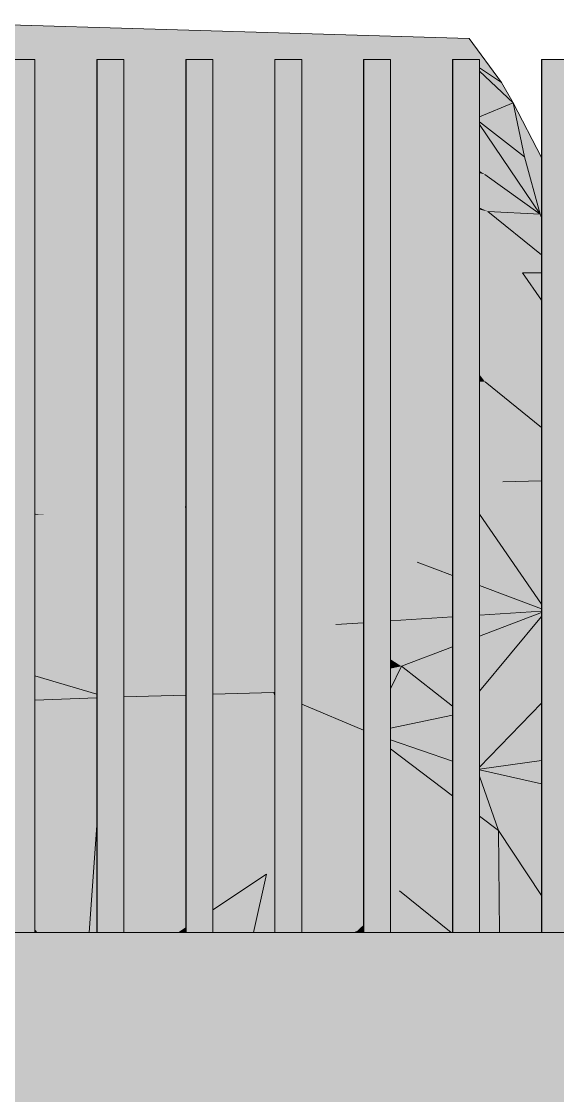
# Model space of a CAD drawing. Header units: millimetres. Extents: x 365175 to 2667127, y -330297 to -162108.
# Drawn here: x 1908532 to 1909133, y -319094 to -317888 of the extents above; entities that cross this region are included whole.
import ezdxf

# ---------------------------------------------------------------- set-up
doc = ezdxf.new("R2010")
doc.units = ezdxf.units.MM
doc.header["$MEASUREMENT"] = 0
doc.layers.add('Cars', color=7, linetype='Continuous')
doc.layers.add('TopoAlt', color=7, linetype='Continuous')

# ---------------------------------------------------------------- blocks, each defined once
blk = doc.blocks.new('Élément de coupe_125_6', base_point=(1445436.1, -319511))
at = {"layer": 'TopoAlt', "linetype": 'Continuous', "lineweight": 0, "true_color": 0x000000}
blk.add_hatch(color=18, dxfattribs=at).paths.add_polyline_path([(1882185.2, -318911), (1882185.2, -319511), (1914672.8, -319511), (1914672.8, -318911)])
at = {"layer": 'TopoAlt', "color": 190, "linetype": 'Continuous', "lineweight": 5, "true_color": 0x8002ff}
blk.add_line((1914672.8, -318911), (1882185.2, -318911), dxfattribs=at)
blk = doc.blocks.new('Élément de coupe_439_6', base_point=(1445436.1, -319511))
at = {"linetype": 'Continuous', "lineweight": 0, "true_color": 0x000000}
for points in [[(1908516.6, -318911), (1908517, -318911), (1908517, -317931), (1908516.6, -317931)], [(1908516.6, -318911), (1908517, -318911), (1908517, -317931), (1908516.6, -317931)], [(1908517, -318911), (1908547, -318911), (1908547, -317931), (1908517, -317931)]]:
    blk.add_hatch(color=18, dxfattribs=at).paths.add_polyline_path(points)
at = {"color": 18, "linetype": 'Continuous', "lineweight": 5, "true_color": 0x330000}
for p, q in [((1908516.6, -317931), (1908517, -317931)), ((1908516.6, -318911), (1908516.6, -317931)), ((1908517, -317931), (1908547, -317931)), ((1908517, -318911), (1908517, -317931)), ((1908547, -318911), (1908547, -317931))]:
    blk.add_line(p, q, dxfattribs=at)
blk = doc.blocks.new('Élément de coupe_440_6', base_point=(1445436.1, -319511))
at = {"linetype": 'Continuous', "lineweight": 0, "true_color": 0x000000}
for points in [[(1908616.4, -318911), (1908616.7, -318911), (1908616.7, -317931), (1908616.4, -317931)], [(1908616.4, -318911), (1908616.7, -318911), (1908616.7, -317931), (1908616.4, -317931)], [(1908616.7, -318911), (1908646.7, -318911), (1908646.7, -317931), (1908616.7, -317931)]]:
    blk.add_hatch(color=18, dxfattribs=at).paths.add_polyline_path(points)
at = {"color": 18, "linetype": 'Continuous', "lineweight": 5, "true_color": 0x330000}
for p, q in [((1908616.4, -317931), (1908616.7, -317931)), ((1908616.4, -318911), (1908616.4, -317931)), ((1908616.7, -317931), (1908646.7, -317931)), ((1908616.7, -318911), (1908616.7, -317931)), ((1908646.7, -318911), (1908646.7, -317931))]:
    blk.add_line(p, q, dxfattribs=at)
blk = doc.blocks.new('Élément de coupe_441_6', base_point=(1445436.1, -319511))
at = {"linetype": 'Continuous', "lineweight": 0, "true_color": 0x000000}
for points in [[(1908716.2, -318911), (1908716.5, -318911), (1908716.5, -317931), (1908716.2, -317931)], [(1908716.2, -318911), (1908716.5, -318911), (1908716.5, -317931), (1908716.2, -317931)], [(1908716.5, -318911), (1908746.5, -318911), (1908746.5, -317931), (1908716.5, -317931)]]:
    blk.add_hatch(color=18, dxfattribs=at).paths.add_polyline_path(points)
at = {"color": 18, "linetype": 'Continuous', "lineweight": 5, "true_color": 0x330000}
for p, q in [((1908716.2, -317931), (1908716.5, -317931)), ((1908716.2, -318911), (1908716.2, -317931)), ((1908716.5, -317931), (1908746.5, -317931)), ((1908716.5, -318911), (1908716.5, -317931)), ((1908746.5, -318911), (1908746.5, -317931))]:
    blk.add_line(p, q, dxfattribs=at)
blk = doc.blocks.new('Élément de coupe_442_6', base_point=(1445436.1, -319511))
at = {"linetype": 'Continuous', "lineweight": 0, "true_color": 0x000000}
for points in [[(1908815.9, -318911), (1908816.2, -318911), (1908816.2, -317931), (1908815.9, -317931)], [(1908815.9, -318911), (1908816.2, -318911), (1908816.2, -317931), (1908815.9, -317931)], [(1908816.2, -318911), (1908846.2, -318911), (1908846.2, -317931), (1908816.2, -317931)]]:
    blk.add_hatch(color=18, dxfattribs=at).paths.add_polyline_path(points)
at = {"color": 18, "linetype": 'Continuous', "lineweight": 5, "true_color": 0x330000}
for p, q in [((1908815.9, -317931), (1908816.2, -317931)), ((1908815.9, -318911), (1908815.9, -317931)), ((1908816.2, -317931), (1908846.2, -317931)), ((1908816.2, -318911), (1908816.2, -317931)), ((1908846.2, -318911), (1908846.2, -317931))]:
    blk.add_line(p, q, dxfattribs=at)
blk = doc.blocks.new('Élément de coupe_443_6', base_point=(1445436.1, -319511))
at = {"linetype": 'Continuous', "lineweight": 0, "true_color": 0x000000}
for points in [[(1908915.7, -318911), (1908916, -318911), (1908916, -317931), (1908915.7, -317931)], [(1908915.7, -318911), (1908916, -318911), (1908916, -317931), (1908915.7, -317931)], [(1908916, -318911), (1908946, -318911), (1908946, -317931), (1908916, -317931)]]:
    blk.add_hatch(color=18, dxfattribs=at).paths.add_polyline_path(points)
at = {"color": 18, "linetype": 'Continuous', "lineweight": 5, "true_color": 0x330000}
for p, q in [((1908915.7, -317931), (1908916, -317931)), ((1908915.7, -318911), (1908915.7, -317931)), ((1908916, -317931), (1908946, -317931)), ((1908916, -318911), (1908916, -317931)), ((1908946, -318911), (1908946, -317931))]:
    blk.add_line(p, q, dxfattribs=at)
blk = doc.blocks.new('Élément de coupe_444_6', base_point=(1445436.1, -319511))
at = {"linetype": 'Continuous', "lineweight": 0, "true_color": 0x000000}
for points in [[(1909015.4, -318911), (1909015.8, -318911), (1909015.8, -317931), (1909015.4, -317931)], [(1909015.4, -318911), (1909015.8, -318911), (1909015.8, -317931), (1909015.4, -317931)], [(1909015.8, -318911), (1909045.8, -318911), (1909045.8, -317931), (1909015.8, -317931)]]:
    blk.add_hatch(color=18, dxfattribs=at).paths.add_polyline_path(points)
at = {"color": 18, "linetype": 'Continuous', "lineweight": 5, "true_color": 0x330000}
for p, q in [((1909015.4, -317931), (1909015.8, -317931)), ((1909015.4, -318911), (1909015.4, -317931)), ((1909015.8, -317931), (1909045.8, -317931)), ((1909015.8, -318911), (1909015.8, -317931)), ((1909045.8, -318911), (1909045.8, -317931))]:
    blk.add_line(p, q, dxfattribs=at)
blk = doc.blocks.new('Élément de coupe_445_6', base_point=(1445436.1, -319511))
at = {"linetype": 'Continuous', "lineweight": 0, "true_color": 0x000000}
for points in [[(1909115.2, -318911), (1909115.5, -318911), (1909115.5, -317931), (1909115.2, -317931)], [(1909115.2, -318911), (1909115.5, -318911), (1909115.5, -317931), (1909115.2, -317931)], [(1909115.5, -318911), (1909145.5, -318911), (1909145.5, -317931), (1909115.5, -317931)]]:
    blk.add_hatch(color=18, dxfattribs=at).paths.add_polyline_path(points)
at = {"color": 18, "linetype": 'Continuous', "lineweight": 5, "true_color": 0x330000}
for p, q in [((1909115.2, -317931), (1909115.5, -317931)), ((1909115.2, -318911), (1909115.2, -317931)), ((1909115.5, -317931), (1909145.5, -317931)), ((1909115.5, -318911), (1909115.5, -317931)), ((1909145.5, -318911), (1909145.5, -317931))]:
    blk.add_line(p, q, dxfattribs=at)
blk = doc.blocks.new('Élément de coupe_490_6', base_point=(1445436.1, -319511))
at = {"layer": 'Cars', "linetype": 'Continuous', "lineweight": 0, "true_color": 0x000000}
for points in [[(1908397.3, -317888.3), (1908395.6, -317891), (1909034.2, -317907.5)], [(1908395.6, -317916.6), (1909015.4, -317931.1), (1909015.4, -317931), (1909023.4, -317931), (1908395.6, -317891)], [(1909034.2, -317907.5), (1908395.6, -317891), (1909023.4, -317931), (1909032.2, -317931)], [(1909032.2, -317931), (1909045.8, -317931), (1909045.8, -317940.4), (1909070.5, -317956.7), (1909034.2, -317907.5)], [(1909015.4, -317931.1), (1908395.6, -317916.6), (1908516.6, -317932), (1908516.6, -317931), (1908547, -317931), (1908547, -317935.9), (1908616.4, -317944.8), (1908616.4, -317931), (1908646.7, -317931), (1908646.7, -317948.6), (1908716.2, -317957.5), (1908716.2, -317931), (1908746.5, -317931), (1908746.5, -317961.4), (1908815.9, -317970.3), (1908815.9, -317931), (1908846.2, -317931), (1908846.2, -317974.1), (1908915.7, -317983), (1908915.7, -317931), (1908946, -317931), (1908946, -317976.3), (1909015.4, -317940.2)], [(1908547, -317935.9), (1908547, -317949.5), (1908616.4, -317964.6), (1908616.4, -317944.8)], [(1908547, -317992.9), (1908616.4, -317998.7), (1908616.4, -317964.6), (1908547, -317949.5)], [(1908646.7, -317971.2), (1908716.2, -317986.3), (1908716.2, -317957.5), (1908646.7, -317948.6)], [(1908946, -317986.6), (1909015.4, -317994.4), (1909015.4, -317940.2), (1908946, -317976.3)], [(1909070.5, -317956.7), (1909045.8, -317940.4), (1909045.8, -317944.2), (1909083.6, -317979.5)], [(1909083.6, -317979.5), (1909045.8, -317944.2), (1909045.8, -317995.3)], [(1908746.5, -317961.4), (1908746.5, -317992.8), (1908815.9, -318007.9), (1908815.9, -317970.3)], [(1908646.7, -318001.2), (1908716.2, -318006.9), (1908716.2, -317986.3), (1908646.7, -317971.2)], [(1908915.7, -317983), (1908846.2, -317974.1), (1908846.2, -318014.5), (1908869.7, -318019.6), (1908915.7, -317992.9)], [(1909045.8, -317995.3), (1909045.8, -318000.9), (1909096.1, -318040.1), (1909083.6, -317979.5)], [(1909083.6, -317979.5), (1909096.1, -318040.1), (1909115.2, -318069.7), (1909115.2, -318040.8)], [(1908547, -317992.9), (1908547, -318005.7), (1908616.4, -318017.3), (1908616.4, -317998.7)], [(1908746.5, -318009.4), (1908815.9, -318015.2), (1908815.9, -318007.9), (1908746.5, -317992.8)], [(1908915.7, -317992.9), (1908869.7, -318019.6), (1908915.7, -318029.8)], [(1908946, -317986.6), (1908946, -317994.8), (1909015.4, -318037.5), (1909015.4, -317994.4)], [(1908946, -318036.5), (1909015.4, -318051.8), (1909015.4, -318037.5), (1908946, -317994.8)], [(1908547, -318014), (1908616.4, -318029.4), (1908616.4, -318017.3), (1908547, -318005.7)], [(1908646.7, -318022.3), (1908716.2, -318033.9), (1908716.2, -318006.9), (1908646.7, -318001.2)], [(1908815.9, -318015.2), (1908746.5, -318009.4), (1908746.5, -318039), (1908815.9, -318050.6)], [(1909096.1, -318040.1), (1909045.8, -318000.9), (1909045.8, -318004.1), (1909113.6, -318104.5)], [(1909113.6, -318104.5), (1909045.8, -318004.1), (1909045.8, -318024.5), (1909051.8, -318059.9)], [(1908547, -318014), (1908547, -318037.6), (1908616.4, -318039.1), (1908616.4, -318029.4)], [(1908846.2, -318017.7), (1908869.7, -318019.6), (1908846.2, -318014.5)], [(1908846.2, -318017.7), (1908846.2, -318055.6), (1908869.8, -318059.6), (1908869.7, -318019.6)], [(1908869.7, -318019.6), (1908915.7, -318039.9), (1908915.7, -318029.8)], [(1908869.7, -318019.6), (1908869.8, -318059.6), (1908915.7, -318069.9), (1908915.7, -318039.9)], [(1908646.7, -318022.3), (1908646.7, -318036.1), (1908665, -318040.1), (1908716.2, -318045), (1908716.2, -318033.9)], [(1909045.8, -318024.5), (1909045.8, -318056.2), (1909051.8, -318059.9)], [(1908547, -318134.7), (1908616.4, -318180.8), (1908616.4, -318039.1), (1908547, -318037.6)], [(1908646.7, -318039.7), (1908665, -318040.1), (1908646.7, -318036.1)], [(1908646.7, -318200.9), (1908716.2, -318247), (1908716.2, -318152.2), (1908665, -318040.1), (1908646.7, -318039.7)], [(1908665, -318040.1), (1908716.2, -318152.2), (1908716.2, -318045)], [(1908746.5, -318039), (1908746.5, -318047.9), (1908815.9, -318054.4), (1908815.9, -318050.6)], [(1909015.4, -318051.8), (1908946, -318036.5), (1908946, -318053.3), (1909015.4, -318084)], [(1909096.1, -318040.1), (1909113.6, -318104.5), (1909115.2, -318107.6), (1909115.2, -318080.8)], [(1909096.1, -318040.1), (1909115.2, -318080.8), (1909115.2, -318069.7)], [(1908815.9, -318054.4), (1908746.5, -318047.9), (1908746.5, -318218.6), (1908778.2, -318288.2), (1908815.9, -318194.2)], [(1908846.2, -318055.6), (1908846.2, -318057.3), (1908869.8, -318059.6)], [(1908846.2, -318057.3), (1908846.2, -318118.4), (1908869.8, -318059.6)], [(1908946, -318053.3), (1908946, -318076.8), (1909015.4, -318092.5), (1909015.4, -318084)], [(1909045.8, -318056.2), (1909045.8, -318058.5), (1909051.8, -318059.9)], [(1908846.2, -318118.4), (1908846.2, -318289.3), (1908915.7, -318290.5), (1908915.7, -318118.3), (1908869.8, -318059.6)], [(1908915.7, -318069.9), (1908869.8, -318059.6), (1908915.7, -318118.3)], [(1909051.8, -318059.9), (1909045.8, -318058.5), (1909045.8, -318097.4), (1909055.1, -318101.5)], [(1909051.8, -318059.9), (1909055.1, -318101.5), (1909113.6, -318104.5)], [(1908946, -318076.8), (1908946, -318157.1), (1909015.4, -318246), (1909015.4, -318092.5)], [(1909045.8, -318097.4), (1909045.8, -318099.4), (1909055.1, -318101.5)], [(1909045.8, -318284.8), (1909051.9, -318292.7), (1909055.1, -318101.5), (1909045.8, -318099.4)], [(1909051.9, -318292.7), (1909093.8, -318170.6), (1909055.1, -318101.5)], [(1909055.1, -318101.5), (1909093.8, -318170.6), (1909115.2, -318170.6), (1909115.2, -318150.1)], [(1909113.6, -318104.5), (1909055.1, -318101.5), (1909115.2, -318150.1), (1909115.2, -318108.3)], [(1909113.6, -318104.5), (1909115.2, -318108.3), (1909115.2, -318107.6)], [(1908547, -318293), (1908616.4, -318291.6), (1908616.4, -318180.8), (1908547, -318134.7)], [(1908946, -318157.1), (1908946, -318291), (1909015.4, -318292.1), (1909015.4, -318246)], [(1909051.9, -318292.7), (1909115.2, -318298.3), (1909115.2, -318217.1), (1909093.8, -318170.6)], [(1909093.8, -318170.6), (1909115.2, -318217.1), (1909115.2, -318201.1)], [(1909093.8, -318170.6), (1909115.2, -318201.1), (1909115.2, -318170.6)], [(1908646.7, -318200.9), (1908646.7, -318290.9), (1908716.2, -318289.5), (1908716.2, -318247)], [(1908815.9, -318194.2), (1908778.2, -318288.2), (1908815.9, -318288.8)], [(1908746.5, -318218.6), (1908746.5, -318267.1), (1908778.2, -318288.2)], [(1908746.5, -318288.9), (1908778.2, -318288.2), (1908746.5, -318267.1)], [(1909045.8, -318284.8), (1909045.8, -318292.6), (1909051.9, -318292.7)], [(1908547, -318360.6), (1908616.4, -318390.6), (1908616.4, -318291.6), (1908547, -318293)], [(1908646.7, -318403.7), (1908715.1, -318433.3), (1908716.2, -318430.8), (1908716.2, -318289.5), (1908646.7, -318290.9)], [(1908746.5, -318361.2), (1908746.5, -318430.8), (1908815.9, -318425.3), (1908815.9, -318303.2), (1908778.2, -318288.2)], [(1908746.5, -318288.9), (1908746.5, -318361.2), (1908778.2, -318288.2)], [(1908778.2, -318288.2), (1908815.9, -318303.2), (1908815.9, -318288.8)], [(1908915.7, -318290.5), (1908846.2, -318289.3), (1908846.2, -318315.2), (1908915.7, -318342.8)], [(1908946, -318354.9), (1909015.4, -318382.5), (1909015.4, -318292.1), (1908946, -318291)], [(1909045.8, -318292.6), (1909045.8, -318394.6), (1909071.8, -318404.9), (1909051.9, -318292.7)], [(1909051.9, -318292.7), (1909071.8, -318404.9), (1909115.2, -318404), (1909115.2, -318344)], [(1909051.9, -318292.7), (1909115.2, -318344), (1909115.2, -318298.3)], [(1908846.2, -318422.9), (1908915.7, -318417.4), (1908915.7, -318342.8), (1908846.2, -318315.2)], [(1908946, -318354.9), (1908946, -318414.9), (1909015.4, -318409.4), (1909015.4, -318382.5)], [(1908547, -318427.7), (1908616.4, -318430), (1908616.4, -318390.6), (1908547, -318360.6)], [(1909045.8, -318407), (1909071.8, -318404.9), (1909045.8, -318394.6)], [(1908646.7, -318431.1), (1908715.1, -318433.3), (1908646.7, -318403.7)], [(1909045.8, -318436.3), (1909071.8, -318404.9), (1909045.8, -318407)], [(1909045.8, -318436.3), (1909045.8, -318438.5), (1909115.2, -318434.3), (1909115.2, -318413.6), (1909071.8, -318404.9)], [(1909071.8, -318404.9), (1909115.2, -318413.6), (1909115.2, -318404)], [(1908915.7, -318417.4), (1908846.2, -318422.9), (1908846.2, -318435.4), (1908915.7, -318436.5)], [(1908946, -318414.9), (1908946, -318437), (1909015.4, -318438.2), (1909015.4, -318409.4)], [(1908547, -318436), (1908616.4, -318442.2), (1908616.4, -318430), (1908547, -318427.7)], [(1908646.7, -318444.9), (1908716.2, -318451.1), (1908716.2, -318435.5), (1908715.1, -318433.3), (1908646.7, -318431.1)], [(1908715.1, -318433.3), (1908716.2, -318433.2), (1908716.2, -318430.8)], [(1908815.9, -318425.3), (1908746.5, -318430.8), (1908746.5, -318433.8), (1908815.9, -318434.9)], [(1908547, -318436), (1908547, -318440.9), (1908558.5, -318442.3), (1908616.4, -318445.6), (1908616.4, -318442.2)], [(1908558.5, -318442.3), (1908547, -318440.9), (1908547, -318441.8)], [(1908547, -318441.8), (1908547, -318468.6), (1908616.4, -318484.6), (1908616.4, -318470.1), (1908558.5, -318442.3)], [(1908616.4, -318445.6), (1908558.5, -318442.3), (1908616.4, -318470.1)], [(1908715.1, -318433.3), (1908716.2, -318433.3), (1908716.2, -318433.2)], [(1908716.2, -318433.3), (1908715.1, -318433.3), (1908716.2, -318433.4)], [(1908716.2, -318433.4), (1908715.1, -318433.3), (1908716.2, -318433.5)], [(1908715.1, -318433.3), (1908716.2, -318435.5), (1908716.2, -318433.5)], [(1908746.5, -318433.8), (1908746.5, -318434.4), (1908815.9, -318436.9), (1908815.9, -318434.9)], [(1908746.5, -318437.5), (1908815.9, -318446.8), (1908815.9, -318436.9), (1908746.5, -318434.4)], [(1908815.9, -318446.8), (1908746.5, -318437.5), (1908746.5, -318452), (1908815.9, -318452.6)], [(1908846.2, -318435.4), (1908846.2, -318438), (1908915.7, -318440.4), (1908915.7, -318436.5)], [(1908846.2, -318438), (1908846.2, -318450.9), (1908862.3, -318453.1), (1908915.7, -318449.2), (1908915.7, -318440.4)], [(1908946, -318441.5), (1908998.1, -318443.3), (1909015.4, -318441.5), (1909015.4, -318438.2), (1908946, -318437)], [(1908998.1, -318443.3), (1908946, -318441.5), (1908946, -318447.1)], [(1908998.1, -318443.3), (1908946, -318447.1), (1908946, -318484.1), (1908975.6, -318495.1)], [(1908975.6, -318495.1), (1909015.4, -318462.1), (1909015.4, -318441.5), (1908998.1, -318443.3)], [(1909115.2, -318434.3), (1909045.8, -318438.5), (1909045.8, -318441.4), (1909115.2, -318542.2)], [(1909045.8, -318441.4), (1909045.8, -318521.6), (1909115.2, -318547.8), (1909115.2, -318542.2)], [(1908646.7, -318447.4), (1908716.2, -318451.4), (1908716.2, -318451.1), (1908646.7, -318444.9)], [(1908716.2, -318451.4), (1908646.7, -318447.4), (1908646.7, -318484.7), (1908674.6, -318498), (1908716.2, -318459.5)], [(1908746.5, -318452), (1908746.5, -318455.7), (1908815.9, -318467.6), (1908815.9, -318452.6)], [(1908815.9, -318467.6), (1908746.5, -318455.7), (1908746.5, -318497.3), (1908815.9, -318496.7)], [(1908846.2, -318450.9), (1908846.2, -318452.9), (1908862.3, -318453.1)], [(1908846.2, -318452.9), (1908846.2, -318472.9), (1908915.7, -318484.8), (1908915.7, -318472.9), (1908862.3, -318453.1)], [(1908862.3, -318453.1), (1908915.7, -318472.9), (1908915.7, -318449.2)], [(1908716.2, -318459.5), (1908674.6, -318498), (1908716.2, -318497.6)], [(1908975.6, -318495.1), (1909015.4, -318510.2), (1909015.4, -318462.1)], [(1908547, -318492.4), (1908616.4, -318495.5), (1908616.4, -318484.6), (1908547, -318468.6)], [(1908846.2, -318496.4), (1908915.7, -318495.7), (1908915.7, -318484.8), (1908846.2, -318472.9)], [(1908547, -318546.7), (1908616.4, -318576.6), (1908616.4, -318495.5), (1908547, -318492.4)], [(1908646.7, -318491.6), (1908674.6, -318498), (1908646.7, -318484.7)], [(1908646.7, -318491.6), (1908646.7, -318496.8), (1908674.6, -318498)], [(1908946, -318484.1), (1908946, -318490), (1908975.6, -318495.1)], [(1908946, -318495.4), (1908975.6, -318495.1), (1908946, -318490)], [(1908646.7, -318573.2), (1908674.6, -318498), (1908646.7, -318496.8)], [(1908646.7, -318573.2), (1908646.7, -318586.9), (1908716.2, -318580.6), (1908716.2, -318511.4), (1908674.6, -318498)], [(1908674.6, -318498), (1908716.2, -318511.4), (1908716.2, -318497.6)], [(1908746.5, -318521.1), (1908815.9, -318543.3), (1908815.9, -318496.7), (1908746.5, -318497.3)], [(1908846.2, -318553), (1908884.4, -318565.3), (1908915.7, -318541.2), (1908915.7, -318495.7), (1908846.2, -318496.4)], [(1908975.6, -318495.1), (1908946, -318495.4), (1908946, -318517.9)], [(1908946, -318561.2), (1909015.4, -318556.7), (1909015.4, -318510.2), (1908975.6, -318495.1), (1908946, -318517.9)], [(1908815.9, -318543.3), (1908746.5, -318521.1), (1908746.5, -318577.8), (1908815.9, -318571.5)], [(1909115.2, -318547.8), (1909045.8, -318521.6), (1909045.8, -318554.7), (1909115.2, -318550.1)], [(1908547, -318584.7), (1908616.4, -318586.6), (1908616.4, -318576.6), (1908547, -318546.7)], [(1908884.4, -318565.3), (1908915.7, -318563.2), (1908915.7, -318541.2)], [(1909045.8, -318578.4), (1909115.2, -318551.7), (1909115.2, -318550.1), (1909045.8, -318554.7)], [(1909045.8, -318578.4), (1909045.8, -318640.2), (1909115.2, -318556.1), (1909115.2, -318551.7)], [(1908846.2, -318568.7), (1908884.4, -318565.3), (1908846.2, -318553)], [(1908915.7, -318563.2), (1908884.4, -318565.3), (1908915.7, -318585.1)], [(1908946, -318604.4), (1908958.1, -318612.1), (1909015.4, -318590.1), (1909015.4, -318556.7), (1908946, -318561.2)], [(1909045.8, -318640.2), (1909045.8, -318658.9), (1909115.2, -318638.7), (1909115.2, -318556.1)], [(1908815.9, -318571.5), (1908746.5, -318577.8), (1908746.5, -318620.1), (1908815, -318641.5), (1908815.9, -318640.5)], [(1908846.2, -318568.7), (1908846.2, -318607.2), (1908884.4, -318565.3)], [(1908846.2, -318635.1), (1908915.7, -318620.8), (1908915.7, -318585.1), (1908884.4, -318565.3), (1908846.2, -318607.2)], [(1908547, -318584.7), (1908547, -318622.8), (1908616.4, -318643.6), (1908616.4, -318586.6)], [(1908646.7, -318586.9), (1908646.7, -318589), (1908716.2, -318610.7), (1908716.2, -318580.6)], [(1908646.7, -318589), (1908646.7, -318646.4), (1908716.2, -318644.4), (1908716.2, -318610.7)], [(1908958.1, -318612.1), (1909015.4, -318656.9), (1909015.4, -318590.1)], [(1908946, -318614.6), (1908958.1, -318612.1), (1908946, -318604.4)], [(1908946, -318637.4), (1908946, -318681.6), (1909015.4, -318666.9), (1909015.4, -318656.9), (1908958.1, -318612.1)], [(1908946, -318637.4), (1908958.1, -318612.1), (1908946, -318614.6)], [(1908547, -318650.1), (1908616.4, -318647.4), (1908616.4, -318643.6), (1908547, -318622.8)], [(1908746.5, -318620.1), (1908746.5, -318643.5), (1908815, -318641.5)], [(1908846.2, -318654.6), (1908915.7, -318683.8), (1908915.7, -318620.8), (1908846.2, -318635.1)], [(1908547, -318694.9), (1908616.4, -318714.4), (1908616.4, -318647.4), (1908547, -318650.1)], [(1908646.7, -318646.4), (1908646.7, -318652.2), (1908716.2, -318671.2), (1908716.2, -318644.4)], [(1908746.5, -318643.5), (1908746.5, -318679.5), (1908815.9, -318698.5), (1908815.9, -318645), (1908815, -318641.5)], [(1908815, -318641.5), (1908815.9, -318641.3), (1908815.9, -318640.5)], [(1908815.9, -318641.3), (1908815, -318641.5), (1908815.9, -318641.9)], [(1908815, -318641.5), (1908815.9, -318645), (1908815.9, -318641.9)], [(1909045.8, -318658.9), (1909045.8, -318725.3), (1909115.2, -318653.4), (1909115.2, -318638.7)], [(1908646.7, -318652.2), (1908646.7, -318714.3), (1908716.2, -318709.9), (1908716.2, -318671.2)], [(1908846.2, -318654.6), (1908846.2, -318699.9), (1908915.7, -318687.8), (1908915.7, -318683.8)], [(1909045.8, -318725.3), (1909045.8, -318727.6), (1909115.2, -318717.7), (1909115.2, -318653.4)], [(1908946, -318681.6), (1908946, -318694.7), (1909015.4, -318718.5), (1909015.4, -318666.9)], [(1908746.5, -318679.5), (1908746.5, -318708), (1908815.9, -318703.6), (1908815.9, -318698.5)], [(1908547, -318718.2), (1908616.4, -318716.1), (1908616.4, -318714.4), (1908547, -318694.9)], [(1908846.2, -318699.9), (1908846.2, -318743.9), (1908907.6, -318910), (1908915.7, -318788.7), (1908915.7, -318687.8)], [(1908946, -318694.7), (1908946, -318704.6), (1909015.4, -318757.4), (1909015.4, -318718.5)], [(1908746.5, -318708), (1908746.5, -318803.2), (1908806.7, -318845.3), (1908815.9, -318791.1), (1908815.9, -318703.6)], [(1908946, -318704.6), (1908946, -318811.8), (1908955.8, -318864.2), (1909015.4, -318827.9), (1909015.4, -318757.4)], [(1908616.4, -318716.1), (1908547, -318718.2), (1908547, -318908.2), (1908549.1, -318911), (1908607.8, -318911), (1908616.4, -318790.9)], [(1908646.7, -318714.3), (1908646.7, -318733.4), (1908716.2, -318782), (1908716.2, -318709.9)], [(1909045.8, -318727.6), (1909045.8, -318728.5), (1909115.2, -318744), (1909115.2, -318717.7)], [(1908646.7, -318911), (1908708.5, -318911), (1908716.2, -318905.9), (1908716.2, -318782), (1908646.7, -318733.4)], [(1909045.8, -318728.5), (1909045.8, -318735.4), (1909066.9, -318796.5), (1909115.2, -318785.1), (1909115.2, -318744)], [(1908846.2, -318743.9), (1908846.2, -318870.7), (1908907.6, -318910)], [(1909045.8, -318735.4), (1909045.8, -318780.4), (1909066.9, -318796.5)], [(1908547, -318908.2), (1908549.1, -318911), (1908597.6, -318911), (1908564.5, -318769.5), (1908547, -318767.5)], [(1908646.7, -318911), (1908683.8, -318911), (1908656.3, -318783.4), (1908646.7, -318781.4)], [(1909045.8, -318780.4), (1909045.8, -318809.4), (1909066.9, -318796.5)], [(1908607.8, -318911), (1908616.4, -318911), (1908616.4, -318790.9)], [(1908806.7, -318845.3), (1908815.9, -318851.2), (1908815.9, -318791.1)], [(1908907.6, -318910), (1908915.7, -318902.3), (1908915.7, -318788.7)], [(1909066.9, -318796.5), (1909115.2, -318869.6), (1909115.2, -318785.1)], [(1908612.2, -318808.5), (1908614.4, -318818.2), (1908615.6, -318802.5)], [(1908615.6, -318802.5), (1908614.4, -318818.2), (1908616.4, -318827.3), (1908616.4, -318801)], [(1908716.2, -318800.7), (1908701.8, -318826.2), (1908716.2, -318892.8)], [(1908806.7, -318845.3), (1908746.5, -318803.2), (1908746.5, -318885.6)], [(1908746.5, -318885.6), (1908761.8, -318875.4), (1908746.5, -318804.7)], [(1909045.8, -318911), (1909068, -318911), (1909066.9, -318796.5), (1909045.8, -318809.4)], [(1909066.9, -318796.5), (1909068, -318911), (1909115.2, -318911), (1909115.2, -318869.6)], [(1908806.8, -318816.4), (1908795.1, -318837.2), (1908806.7, -318845.3), (1908811.4, -318817.5)], [(1908811.4, -318817.5), (1908806.7, -318845.3), (1908815.9, -318851.2), (1908815.9, -318818.9)], [(1908946, -318811.8), (1908946, -318873.5), (1908955.8, -318864.2)], [(1909015.4, -318827.9), (1908955.8, -318864.2), (1909013.8, -318911), (1909015.4, -318911)], [(1908791.3, -318844.1), (1908793.4, -318854.2), (1908806.7, -318845.3), (1908795.1, -318837.2)], [(1908746.5, -318911), (1908792.3, -318911), (1908806.7, -318845.3), (1908746.5, -318885.6)], [(1908792.3, -318911), (1908815.9, -318911), (1908815.9, -318851.2), (1908806.7, -318845.3)], [(1908799.8, -318876.7), (1908806.7, -318845.3), (1908793.4, -318854.2)], [(1908806.7, -318845.3), (1908799.8, -318876.7), (1908807.7, -318911), (1908815.9, -318911), (1908815.9, -318851.2)], [(1908883.2, -318894.3), (1908907.6, -318910), (1908886.2, -318852.1), (1908876.8, -318869)], [(1908886.2, -318852.1), (1908907.6, -318910), (1908911.5, -318852.2), (1908891.1, -318843.5)], [(1908907.6, -318910), (1908915.7, -318902.3), (1908915.7, -318853), (1908915.6, -318852.9), (1908911.5, -318852.2)], [(1908946, -318911), (1909013.8, -318911), (1908955.8, -318864.2), (1908946, -318873.5)], [(1908978.2, -318865.5), (1908971.7, -318877), (1909013.8, -318911), (1909015, -318911), (1909004.2, -318872.4)], [(1908746.5, -318885.6), (1908746.5, -318911), (1908771.8, -318911), (1908761.8, -318875.4)], [(1908846.2, -318911), (1908905.4, -318911), (1908907.6, -318910), (1908846.2, -318870.7)], [(1908971.7, -318877), (1908963.1, -318892.3), (1908968, -318911), (1909013.8, -318911)], [(1908846.2, -318911), (1908853.4, -318911), (1908846.2, -318879.7)], [(1909064.7, -318888.6), (1909052.1, -318911), (1909068, -318911), (1909067.8, -318889.4)], [(1909067.8, -318889.4), (1909068, -318911), (1909093.2, -318911), (1909089.7, -318897.3)], [(1908907.6, -318910), (1908883.2, -318894.3), (1908887, -318911), (1908905.4, -318911)], [(1908907.6, -318910), (1908911.3, -318911), (1908915.7, -318911), (1908915.7, -318902.3)], [(1908907.6, -318910), (1908911.3, -318911), (1908915.7, -318911), (1908915.7, -318902.3)], [(1908547, -318908.2), (1908547, -318911), (1908549.1, -318911)], [(1908547, -318908.2), (1908547, -318911), (1908549.1, -318911)], [(1908708.5, -318911), (1908716.2, -318911), (1908716.2, -318905.9)], [(1908907.6, -318910), (1908905.4, -318911), (1908908, -318911)], [(1908907.6, -318910), (1908905.4, -318911), (1908908, -318911)], [(1908907.6, -318910), (1908908, -318911), (1908911.3, -318911)], [(1908907.6, -318910), (1908908, -318911), (1908911.3, -318911)]]:
    blk.add_hatch(color=18, dxfattribs=at).paths.add_polyline_path(points)
at = {"layer": 'Cars', "color": 7, "linetype": 'Continuous', "lineweight": 5}
for p, q in [((1909034.2, -317907.5), (1908397.3, -317888.3)), ((1909070.5, -317956.7), (1909034.2, -317907.5)), ((1909070.5, -317956.7), (1909045.8, -317940.4)), ((1909083.6, -317979.5), (1909045.8, -317944.2)), ((1909070.5, -317956.7), (1909083.6, -317979.5)), ((1909083.6, -317979.5), (1909045.8, -317995.3)), ((1909115.2, -318040.8), (1909083.6, -317979.5)), ((1909096.1, -318040.1), (1909083.6, -317979.5)), ((1909096.1, -318040.1), (1909045.8, -318000.9)), ((1909113.6, -318104.5), (1909045.8, -318004.1)), ((1909113.6, -318104.5), (1909096.1, -318040.1)), ((1909113.6, -318104.5), (1909051.8, -318059.9)), ((1909115.2, -318150.1), (1909055.1, -318101.5)), ((1909113.6, -318104.5), (1909055.1, -318101.5)), ((1909115.2, -318108.3), (1909113.6, -318104.5)), ((1909115.2, -318201.1), (1909093.8, -318170.6)), ((1909115.2, -318170.6), (1909093.8, -318170.6)), ((1909115.2, -318344), (1909051.9, -318292.7)), ((1909115.2, -318404), (1909071.8, -318404.9)), ((1909115.2, -318542.2), (1909045.8, -318441.4)), ((1909015.4, -318510.2), (1908975.6, -318495.1)), ((1909115.2, -318547.8), (1909045.8, -318521.6)), ((1909115.2, -318550.1), (1909045.8, -318554.7)), ((1909115.2, -318551.7), (1909045.8, -318578.4)), ((1908915.7, -318563.2), (1908884.4, -318565.3)), ((1909015.4, -318556.7), (1908946, -318561.2)), ((1909045.8, -318640.2), (1909115.2, -318556.1)), ((1909015.4, -318590.1), (1908958.1, -318612.1)), ((1908946, -318637.4), (1908958.1, -318612.1)), ((1909015.4, -318656.9), (1908958.1, -318612.1)), ((1908616.4, -318643.6), (1908547, -318622.8)), ((1908616.4, -318647.4), (1908547, -318650.1)), ((1908716.2, -318644.4), (1908646.7, -318646.4)), ((1908815, -318641.5), (1908746.5, -318643.5)), ((1908815.9, -318641.9), (1908815, -318641.5)), ((1908815.9, -318645), (1908815, -318641.5)), ((1908915.7, -318683.8), (1908846.2, -318654.6)), ((1909045.8, -318725.3), (1909115.2, -318653.4)), ((1909015.4, -318666.9), (1908946, -318681.6)), ((1909015.4, -318718.5), (1908946, -318694.7)), ((1909015.4, -318757.4), (1908946, -318704.6)), ((1909115.2, -318717.7), (1909045.8, -318727.6)), ((1909115.2, -318744), (1909045.8, -318728.5)), ((1909066.9, -318796.5), (1909045.8, -318735.4)), ((1909066.9, -318796.5), (1909045.8, -318780.4)), ((1908616.4, -318790.9), (1908607.8, -318911)), ((1909115.2, -318869.6), (1909066.9, -318796.5)), ((1909066.9, -318796.5), (1909068, -318911)), ((1908806.7, -318845.3), (1908746.5, -318885.6)), ((1908792.3, -318911), (1908806.7, -318845.3)), ((1909013.8, -318911), (1908955.8, -318864.2)), ((1908549.1, -318911), (1908547, -318908.2)), ((1908716.2, -318905.9), (1908708.5, -318911)), ((1908905.4, -318911), (1908907.6, -318910)), ((1908908, -318911), (1908907.6, -318910)), ((1908911.3, -318911), (1908907.6, -318910))]:
    blk.add_line(p, q, dxfattribs=at)

msp = doc.modelspace()

# ---------------------------------------------------------------- block references
at = {"lineweight": 0}
for name in ['Élément de coupe_439_6', 'Élément de coupe_440_6', 'Élément de coupe_441_6', 'Élément de coupe_442_6', 'Élément de coupe_443_6', 'Élément de coupe_444_6', 'Élément de coupe_445_6']:
    msp.add_blockref(name, (1445436.05, -319510.981), dxfattribs=at)
at = {"layer": 'Cars', "lineweight": 0}
msp.add_blockref('Élément de coupe_490_6', (1445436.05, -319510.981), dxfattribs=at)
at = {"layer": 'TopoAlt', "lineweight": 0}
msp.add_blockref('Élément de coupe_125_6', (1445436.05, -319510.981), dxfattribs=at)

doc.saveas('drawing.dxf')
